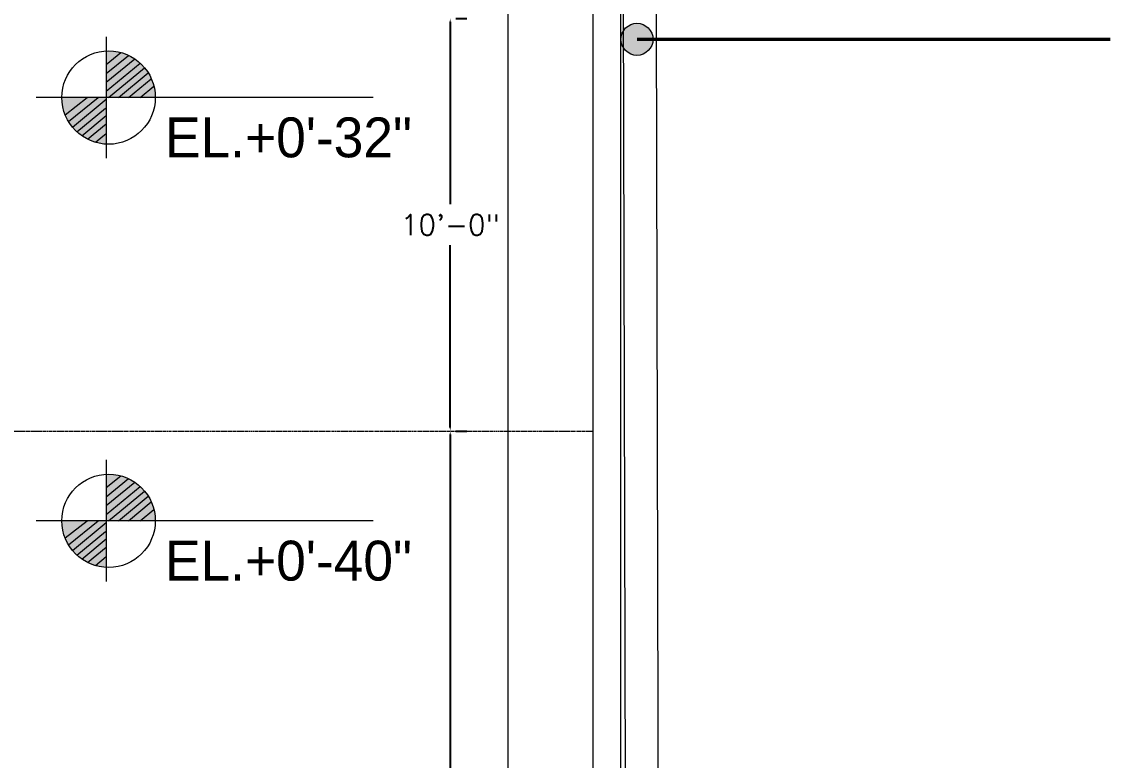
# Model space of a CAD drawing. Header units: inches. Extents: x 437 to 8681, y 26 to 3302.
# Drawn here: x 1949.4 to 2266.5, y 2166.5 to 2381.2 of the extents above; entities that cross this region are included whole.
import ezdxf

# ---------------------------------------------------------------- set-up
doc = ezdxf.new("R2010")
doc.units = ezdxf.units.IN
doc.header["$MEASUREMENT"] = 0
doc.linetypes.add('PHANTOM2', pattern=[1.25, 0.625, -0.125, 0.125, -0.125, 0.125, -0.125])
for name, color, linetype, lineweight in [('BOUNDARY', 150, 'Continuous', 53), ('FENCE', 1, 'FENCE_LINE', 9), ('PLANTA BLANCA', 7, 'Continuous', 0), ('TEXTURE', 8, 'Continuous', 0)]:
    doc.layers.add(name, color=color, linetype=linetype, lineweight=lineweight)
doc.layers.add('DIMENSION', color=1, linetype='Continuous')
doc.layers.add('TEXT', color=7, linetype='Continuous')
doc.styles.add('pierre', font='GOTHIC.TTF')
doc.styles.add('ROMANS', font='romans.shx')
doc.styles.get("Standard").update_dxf_attribs({"font": 'arial.ttf'})
doc.linetypes.add('FENCE_LINE', pattern='A,0.5,-0.1,["X",Standard,S=0.1,R=0,X=-0.1,Y=-0.05],-0.001', length=0.601)
doc.dimstyles.new('SMALLER DIM', dxfattribs={"dimscale": 64, "dimtxt": 0.09375, "dimasz": 0.015625, "dimexe": 0.075, "dimexo": 0.02625, "dimgap": 0.0375, "dimtad": 0, "dimtih": 1, "dimtoh": 1, "dimdec": 4, "dimzin": 3, "dimdsep": 46, "dimlunit": 4, "dimtxsty": 'ROMANS', "dimcen": 0.0375, "dimclrd": 256, "dimclre": 256, "dimclrt": 7, "dimadec": 0, "dimazin": 0, "dimtfac": 0.75, "dimtdec": 4, "dimtmove": 0, "dimatfit": 3, "dimfxl": 1, "dimfrac": 1, "dimtolj": 1, "dimtzin": 0, "dimlwd": -1, "dimlwe": -1, "dimarcsym": 1})

# ---------------------------------------------------------------- blocks, each defined once
blk = doc.blocks.new('*D83')
at = {"layer": 'DIMENSION', "transparency": 16777216}
for p, q in [((2075.66, 2382.19), (2078.78, 2382.19)), ((2073.98, 2381.19), (2073.98, 2328.16)), ((2073.98, 2263.19), (2073.98, 2316.22)), ((2075.66, 2262.19), (2078.78, 2262.19))]:
    blk.add_line(p, q, dxfattribs=at)
for points in [[(2073.82, 2381.19), (2074.15, 2381.19), (2073.98, 2382.19)], [(2073.82, 2263.19), (2074.15, 2263.19), (2073.98, 2262.19)]]:
    blk.add_solid(points, dxfattribs=at)
at = {"layer": 'DIMENSION', "color": 7, "transparency": 16777216, "insert": (2073.98, 2322.19), "char_height": 6, "attachment_point": 5, "style": 'ROMANS'}
blk.add_mtext('\\A1;10\'-0"', dxfattribs=at)
blk = doc.blocks.new('*D67')
at = {"layer": 'DIMENSION', "transparency": 16777216}
for p, q in [((2073.98, 2261.19), (2073.98, 1577.43)), ((2075.66, 2262.19), (2078.78, 2262.19)), ((2073.98, 879.87), (2073.98, 1563.63)), ((2075.66, 878.87), (2078.78, 878.87))]:
    blk.add_line(p, q, dxfattribs=at)
for points in [[(2073.82, 2261.19), (2074.15, 2261.19), (2073.98, 2262.19)], [(2073.82, 879.87), (2074.15, 879.87), (2073.98, 878.87)]]:
    blk.add_solid(points, dxfattribs=at)
at = {"layer": 'DIMENSION', "color": 7, "transparency": 16777216, "insert": (2073.98, 1570.53), "char_height": 6, "attachment_point": 5, "style": 'ROMANS'}
blk.add_mtext('\\A1;115\'-3{\\H0.75x;\\S5#16;}"', dxfattribs=at)

msp = doc.modelspace()

# ---------------------------------------------------------------- hatches: boundary and pattern name
at = {"layer": 'PLANTA BLANCA'}
h = msp.add_hatch(color=256, dxfattribs=at)
h.dxf.hatch_style = 1
h.set_gradient(color1=(255, 255, 0), color2=(51, 51, 51), tint=1, name='INVSPHERICAL')
h.paths.add_polyline_path([(1978.1543, 2372.31132, 0.078232094), (1973.95264, 2372.75861), (1973.95264, 2368.83961)])
h.paths.add_polyline_path([(1980.46802, 2371.45866, 0.045470466), (1978.1543, 2372.31132), (1973.95264, 2368.83961), (1973.95264, 2366.16286)])
h.paths.add_polyline_path([(1982.29865, 2370.40625, 0.038916468), (1980.46802, 2371.45866), (1973.95264, 2366.16286), (1973.95264, 2363.6738)])
h.paths.add_polyline_path([(1983.82586, 2369.19284, 0.035941059), (1982.29865, 2370.40625), (1973.95264, 2363.6738), (1973.95264, 2361.04947)])
h.paths.add_polyline_path([(1985.10571, 2367.84371, 0.034260986), (1983.82586, 2369.19284), (1973.95264, 2361.04947), (1973.95264, 2359.19026), (1974.63286, 2359.19026)])
h.paths.add_polyline_path([(1986.16148, 2366.3773, 0.033288242), (1985.10571, 2367.84371), (1974.63286, 2359.19026), (1977.4754, 2359.19026)])
h.paths.add_polyline_path([(1987.05981, 2364.67967, 0.035388566), (1986.16148, 2366.3773), (1977.4754, 2359.19026), (1980.41624, 2359.19026)])
h.paths.add_polyline_path([(1987.80356, 2362.52122, 0.042086467), (1987.05981, 2364.67967), (1980.41624, 2359.19026), (1983.77227, 2359.19026)])
h.paths.add_polyline_path([(1987.80356, 2362.52122), (1983.77227, 2359.19026), (1988.21824, 2359.19026, 0.062007274)])
h.paths.add_polyline_path([(1973.95264, 2351.51538), (1968.54356, 2347.046, 0.104044842), (1973.95264, 2345.62191)])
h.paths.add_polyline_path([(1973.95264, 2351.51538), (1973.95264, 2353.95433), (1966.83542, 2348.06539, 0.036654675), (1968.54356, 2347.046)])
h.paths.add_polyline_path([(1973.95264, 2353.95433), (1973.95264, 2358.70006), (1964.12284, 2350.582, 0.068410003), (1966.83542, 2348.06539)])
h.paths.add_polyline_path([(1973.95264, 2358.70006), (1973.95264, 2359.19026), (1971.56472, 2359.19026), (1962.9563, 2352.24614, 0.037450709), (1964.12284, 2350.582)])
h.paths.add_polyline_path([(1971.56472, 2359.19026), (1968.43444, 2359.19026), (1961.99757, 2354.19904, 0.040099071), (1962.9563, 2352.24614)])
h.paths.add_polyline_path([(1968.43444, 2359.19026), (1965.09944, 2359.19026), (1961.39649, 2356.13061, 0.037277976), (1961.99757, 2354.19904)])
h.paths.add_polyline_path([(1965.09944, 2359.19026), (1961.04747, 2359.19026, 0.056852424), (1961.39649, 2356.13061)])
h = msp.add_hatch(color=256, dxfattribs=at)
h.dxf.hatch_style = 1
h.set_gradient(color1=(255, 255, 0), color2=(51, 51, 51), tint=1, name='INVSPHERICAL')
h.paths.add_polyline_path([(1978.1543, 2249.21954, 0.078232094), (1973.95264, 2249.66683), (1973.95264, 2245.74783)])
h.paths.add_polyline_path([(1980.46802, 2248.36688, 0.045470466), (1978.1543, 2249.21954), (1973.95264, 2245.74783), (1973.95264, 2243.07108)])
h.paths.add_polyline_path([(1982.29865, 2247.31447, 0.038916468), (1980.46802, 2248.36688), (1973.95264, 2243.07108), (1973.95264, 2240.58202)])
h.paths.add_polyline_path([(1983.82586, 2246.10105, 0.035941059), (1982.29865, 2247.31447), (1973.95264, 2240.58202), (1973.95264, 2237.95769)])
h.paths.add_polyline_path([(1985.10571, 2244.75193, 0.034260986), (1983.82586, 2246.10105), (1973.95264, 2237.95769), (1973.95264, 2236.09848), (1974.63286, 2236.09848)])
h.paths.add_polyline_path([(1986.16148, 2243.28552, 0.033288242), (1985.10571, 2244.75193), (1974.63286, 2236.09848), (1977.4754, 2236.09848)])
h.paths.add_polyline_path([(1987.05981, 2241.58789, 0.035388566), (1986.16148, 2243.28552), (1977.4754, 2236.09848), (1980.41624, 2236.09848)])
h.paths.add_polyline_path([(1987.80356, 2239.42943, 0.042086467), (1987.05981, 2241.58789), (1980.41624, 2236.09848), (1983.77227, 2236.09848)])
h.paths.add_polyline_path([(1987.80356, 2239.42943), (1983.77227, 2236.09848), (1988.21824, 2236.09848, 0.062007274)])
h.paths.add_polyline_path([(1973.95264, 2228.4236), (1968.54356, 2223.95421, 0.104044842), (1973.95264, 2222.53013)])
h.paths.add_polyline_path([(1973.95264, 2228.4236), (1973.95264, 2230.86255), (1966.83542, 2224.97361, 0.036654675), (1968.54356, 2223.95421)])
h.paths.add_polyline_path([(1973.95264, 2230.86255), (1973.95264, 2235.60827), (1964.12284, 2227.49021, 0.068410003), (1966.83542, 2224.97361)])
h.paths.add_polyline_path([(1973.95264, 2235.60827), (1973.95264, 2236.09848), (1971.56472, 2236.09848), (1962.9563, 2229.15435, 0.037450709), (1964.12284, 2227.49021)])
h.paths.add_polyline_path([(1971.56472, 2236.09848), (1968.43444, 2236.09848), (1961.99757, 2231.10726, 0.040099071), (1962.9563, 2229.15435)])
h.paths.add_polyline_path([(1968.43444, 2236.09848), (1965.09944, 2236.09848), (1961.39649, 2233.03883, 0.037277976), (1961.99757, 2231.10726)])
h.paths.add_polyline_path([(1965.09944, 2236.09848), (1961.04747, 2236.09848, 0.056852424), (1961.39649, 2233.03883)])
at = {"layer": 'TEXTURE', "transparency": 33554687}
h = msp.add_hatch(color=0, dxfattribs=at)
h.dxf.hatch_style = 1
edge = h.paths.add_edge_path()
edge.add_arc((2128.29909, 2376.12355), 4.66656, 0, 360)

# ---------------------------------------------------------------- linework, layer by layer
at = {"layer": 'BOUNDARY', "lineweight": 0}
msp.add_line((2123.47196, 2750.1909), (2128.57404, 589.25098), dxfattribs=at)
at = {"layer": 'FENCE', "color": 0, "ltscale": 2}
msp.add_lwpolyline([(2133.05307, 2750.21358), (2136.3346, 1360.35008), (2117.53746, 1328.84648), (2120.16618, 1206.52781), (2122.87043, 590.92737), (1684.45731, 588.59185), (1690.80501, 476.12355)], dxfattribs=at)
at = {"layer": 'PLANTA BLANCA'}
for p, q in [((2115.47196, 2742.19091), (2115.47196, 598.21582)), ((1973.95264, 2376.88567), (1973.95264, 2341.56591)), ((1973.95264, 2376.88567), (1973.95264, 2341.56591)), ((1973.95264, 2368.83961), (1978.1543, 2372.31132)), ((1973.95264, 2368.83961), (1978.1543, 2372.31132)), ((1973.95264, 2366.16286), (1980.46802, 2371.45866)), ((1973.95264, 2366.16286), (1980.46802, 2371.45866)), ((1973.95264, 2363.6738), (1982.29865, 2370.40625)), ((1973.95264, 2363.6738), (1982.29865, 2370.40625)), ((1973.95264, 2361.04947), (1983.82586, 2369.19284)), ((1973.95264, 2361.04947), (1983.82586, 2369.19284)), ((1974.63286, 2359.19026), (1985.10571, 2367.84371)), ((1974.63286, 2359.19026), (1985.10571, 2367.84371)), ((1977.4754, 2359.19026), (1986.16148, 2366.3773)), ((1977.4754, 2359.19026), (1986.16148, 2366.3773)), ((1980.41624, 2359.19026), (1987.05981, 2364.67967)), ((1980.41624, 2359.19026), (1987.05981, 2364.67967)), ((1983.77227, 2359.19026), (1987.80356, 2362.52122)), ((1983.77227, 2359.19026), (1987.80356, 2362.52122)), ((2051.59271, 2359.19026), (1953.55264, 2359.19026)), ((1961.99757, 2354.19904), (1968.43444, 2359.19026)), ((1961.99757, 2354.19904), (1968.43444, 2359.19026)), ((1962.9563, 2352.24614), (1971.56472, 2359.19026)), ((1962.9563, 2352.24614), (1971.56472, 2359.19026)), ((1964.12284, 2350.582), (1973.95264, 2358.70006)), ((1964.12284, 2350.582), (1973.95264, 2358.70006)), ((1965.39843, 2349.22592), (1973.72693, 2356.10754)), ((1965.39843, 2349.22592), (1973.72693, 2356.10754)), ((1966.83542, 2348.06539), (1973.95264, 2353.95433)), ((1966.83542, 2348.06539), (1973.95264, 2353.95433)), ((1968.54356, 2347.046), (1973.95264, 2351.51538)), ((1968.54356, 2347.046), (1973.95264, 2351.51538)), ((1970.80087, 2346.22783), (1973.95264, 2348.7818)), ((1970.80087, 2346.22783), (1973.95264, 2348.7818)), ((1973.95264, 2253.79389), (1973.95264, 2218.47413)), ((1973.95264, 2253.79389), (1973.95264, 2218.47413)), ((1973.95264, 2245.74783), (1978.1543, 2249.21954)), ((1973.95264, 2245.74783), (1978.1543, 2249.21954)), ((1973.95264, 2243.07108), (1980.46802, 2248.36688)), ((1973.95264, 2243.07108), (1980.46802, 2248.36688)), ((1973.95264, 2240.58202), (1982.29865, 2247.31447)), ((1973.95264, 2240.58202), (1982.29865, 2247.31447)), ((1973.95264, 2237.95769), (1983.82586, 2246.10105)), ((1973.95264, 2237.95769), (1983.82586, 2246.10105)), ((1974.63286, 2236.09848), (1985.10571, 2244.75193)), ((1974.63286, 2236.09848), (1985.10571, 2244.75193)), ((1977.4754, 2236.09848), (1986.16148, 2243.28552)), ((1977.4754, 2236.09848), (1986.16148, 2243.28552)), ((1980.41624, 2236.09848), (1987.05981, 2241.58789)), ((1980.41624, 2236.09848), (1987.05981, 2241.58789)), ((1983.77227, 2236.09848), (1987.80356, 2239.42943)), ((1983.77227, 2236.09848), (1987.80356, 2239.42943)), ((2051.59271, 2236.09848), (1953.55264, 2236.09848)), ((1961.99757, 2231.10726), (1968.43444, 2236.09848)), ((1961.99757, 2231.10726), (1968.43444, 2236.09848)), ((1962.9563, 2229.15435), (1971.56472, 2236.09848)), ((1962.9563, 2229.15435), (1971.56472, 2236.09848)), ((1964.12284, 2227.49021), (1973.95264, 2235.60827)), ((1964.12284, 2227.49021), (1973.95264, 2235.60827)), ((1965.39843, 2226.13414), (1973.72693, 2233.01576)), ((1965.39843, 2226.13414), (1973.72693, 2233.01576)), ((1966.83542, 2224.97361), (1973.95264, 2230.86255)), ((1966.83542, 2224.97361), (1973.95264, 2230.86255)), ((1968.54356, 2223.95421), (1973.95264, 2228.4236)), ((1968.54356, 2223.95421), (1973.95264, 2228.4236)), ((1970.80087, 2223.13605), (1973.95264, 2225.69002)), ((1970.80087, 2223.13605), (1973.95264, 2225.69002))]:
    msp.add_line(p, q, dxfattribs=at)
msp.add_lwpolyline([(2123.47196, 2750.18877), (2123.47196, 590.19694), (848.53008, 590.19693), (845.4099, 1916.55324), (1574.60909, 2750.19091), (2123.47196, 2750.18877)], dxfattribs=at)
msp.add_lwpolyline([(2090.79939, 2742.19091), (2115.47196, 2742.19091), (2115.47196, 2144.12355), (2090.79939, 2144.12355)], close=True, dxfattribs=at)
for centre in [(1974.63286, 2359.19026), (1974.63286, 2359.19026), (1974.63286, 2236.09848), (1974.63286, 2236.09848)]:
    msp.add_circle(centre, 13.58539, dxfattribs=at)
at = {"layer": 'TEXT', "const_width": 1}
msp.add_lwpolyline([(2266, 2376.12355), (2128.29909, 2376.12355)], dxfattribs=at)
at = {"layer": 'TEXTURE', "color": 0, "linetype": 'PHANTOM2', "lineweight": 0, "flags": 128}
msp.add_lwpolyline([(1158.37892, 2262.19091), (2115.47196, 2262.19091)], dxfattribs=at)
at = {"layer": 'TEXTURE', "color": 0}
msp.add_circle((2128.29909, 2376.12355), 4.66656, dxfattribs=at)

# ---------------------------------------------------------------- texts
at = {"layer": 'PLANTA BLANCA', "char_height": 11.594035, "attachment_point": 1, "style": 'pierre'}
for s, insert in [('\\PEL.+0\'-32"', (1991.03086, 2372.73049)), ('\\PEL.+0\'-40"', (1991.03086, 2249.63871))]:
    msp.add_mtext_dynamic_manual_height_columns(s, width=1.7357785, gutter_width=805.14129, heights=[0], dxfattribs=dict(at, insert=insert))

# ---------------------------------------------------------------- dimensions: what is measured, and where the dimension line sits
at = {"layer": 'DIMENSION'}
for base, p1, p2, picture, middle in [((2073.98346, 2262.19091), (2073.98346, 2382.19091), (2073.98346, 2262.19091), '*D83', (2073.98346, 2322.19091)), ((2073.98346, 878.86683), (2073.98346, 2262.19091), (2073.98346, 878.86683), '*D67', (2073.98346, 1570.52887))]:
    dim = msp.add_linear_dim(base=base, p1=p1, p2=p2, angle=90, dimstyle='SMALLER DIM', override={"dimtmove": 1}, dxfattribs=at)
    dim.commit()
    dim.dimension.update_dxf_attribs({"geometry": picture, "text_midpoint": middle})

doc.saveas('drawing.dxf')
